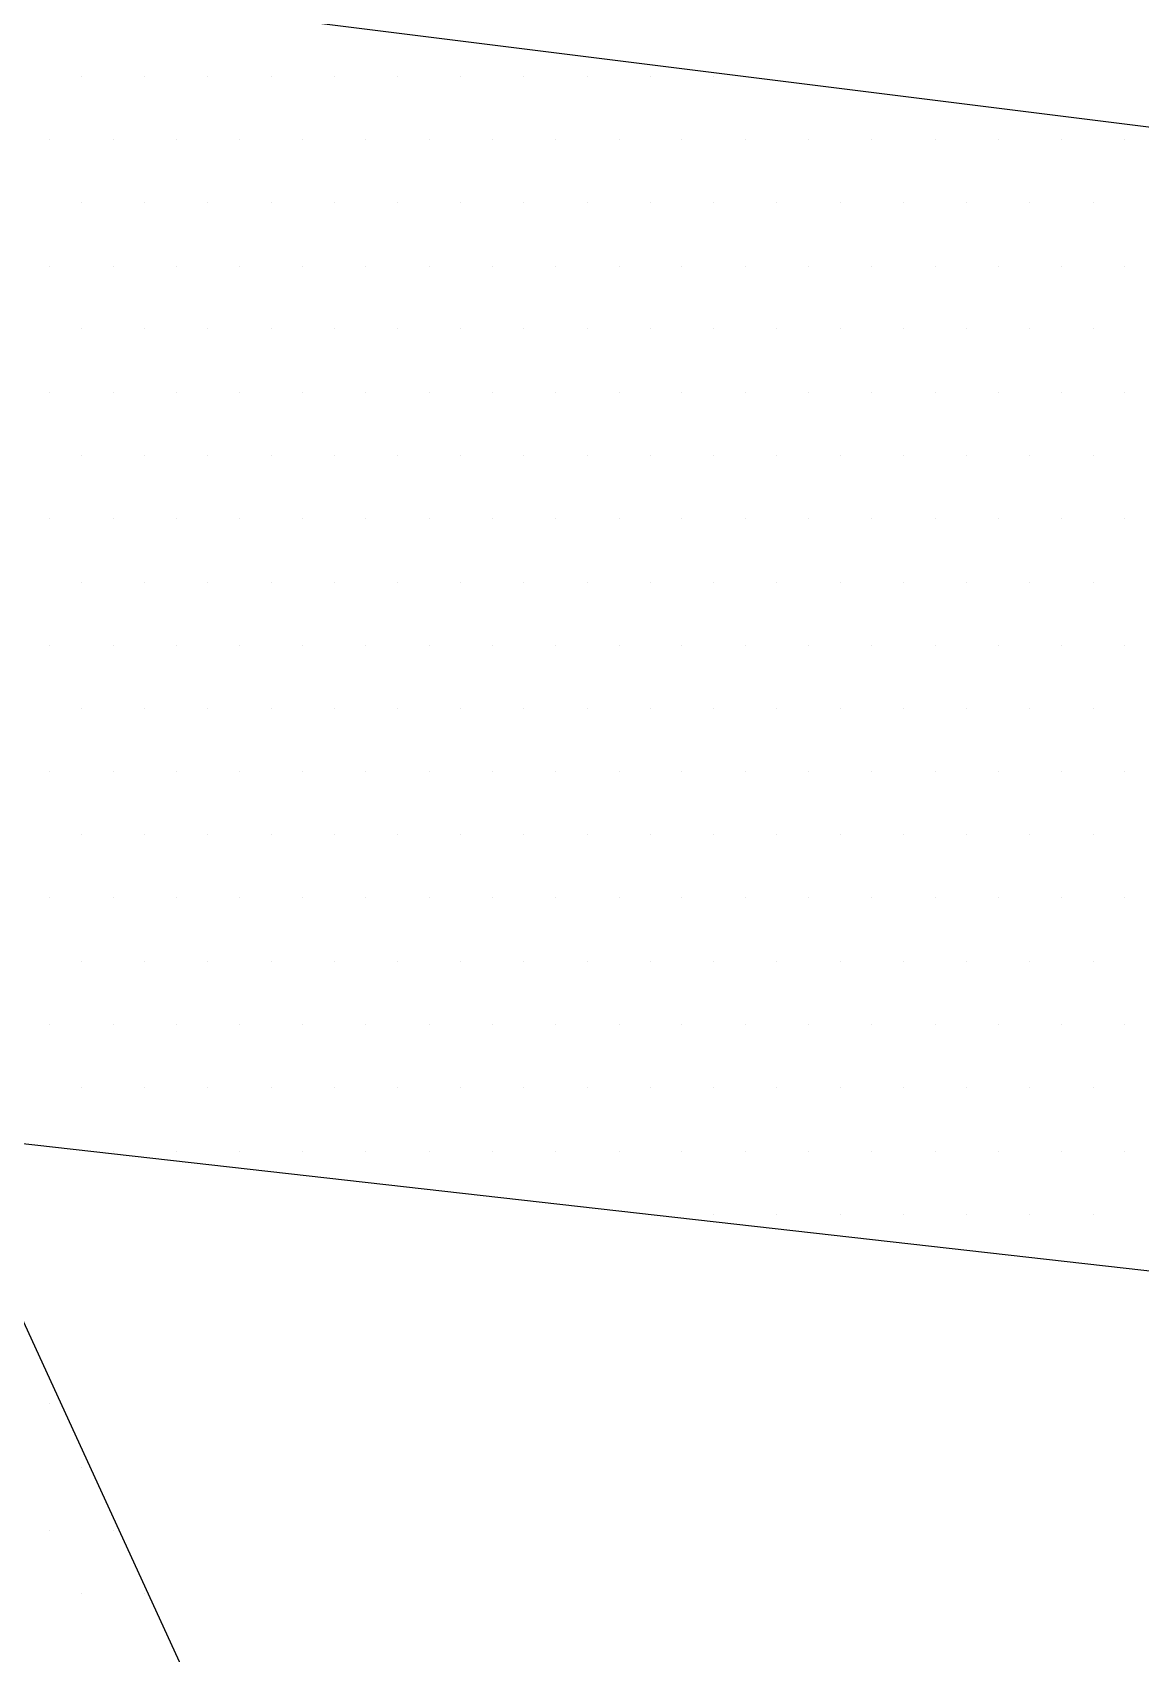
# Paper-space layout 'TOP_A1_00200_01-01-2017_MODELE' of a CAD drawing. Header units: millimetres. Extents: x -52 to 293, y -3 to 294.
# Drawn here: x 214.378 to 215.343, y 129.464 to 130.875 of the extents above; entities that cross this region are included whole.
import ezdxf

# ---------------------------------------------------------------- set-up
doc = ezdxf.new("R2010")
doc.units = ezdxf.units.MM
doc.header["$LTSCALE"] = 2
doc.linetypes.add('CACHEX2', pattern=[0.75, 0.5, -0.25])
for name, color, linetype in [('CALQUE_7', 4, 'Continuous'), ('CARTOUCHE', 7, 'Continuous'), ('rosace', 7, 'Continuous')]:
    doc.layers.add(name, color=color, linetype=linetype)

# ---------------------------------------------------------------- blocks, each defined once
blk = doc.blocks.new('A$C715108E3')
at = {"layer": 'CALQUE_7', "color": 131}
for p, q in [((3.6028, -12.4139), (3.6028, -12.4139)), ((3.6943, -12.4139), (3.6943, -12.4139)), ((3.7861, -12.4139), (3.7861, -12.4139)), ((3.878, -12.4139), (3.878, -12.4139)), ((3.9694, -12.4139), (3.9694, -12.4139)), ((4.0612, -12.4139), (4.0612, -12.4139)), ((4.1531, -12.4139), (4.1531, -12.4139)), ((4.2445, -12.4139), (4.2445, -12.4139)), ((4.3364, -12.4139), (4.3364, -12.4139)), ((4.4282, -12.4139), (4.4282, -12.4139)), ((4.5202, -12.4139), (4.5202, -12.4139)), ((3.5564, -12.5053), (3.5564, -12.5053)), ((3.6486, -12.5053), (3.6486, -12.5053)), ((3.7404, -12.5053), (3.7404, -12.5053)), ((3.8317, -12.5053), (3.8317, -12.5053)), ((3.9237, -12.5053), (3.9237, -12.5053)), ((4.0155, -12.5053), (4.0155, -12.5053)), ((4.107, -12.5053), (4.107, -12.5053)), ((4.1988, -12.5053), (4.1988, -12.5053)), ((4.2906, -12.5053), (4.2906, -12.5053)), ((4.3827, -12.5053), (4.3827, -12.5053)), ((4.4739, -12.5053), (4.4739, -12.5053)), ((4.5659, -12.5053), (4.5659, -12.5053)), ((4.658, -12.5053), (4.658, -12.5053)), ((4.7492, -12.5053), (4.7492, -12.5053)), ((4.8413, -12.5053), (4.8413, -12.5053)), ((4.9329, -12.5053), (4.9329, -12.5053)), ((5.0242, -12.5053), (5.0242, -12.5053)), ((5.1164, -12.5053), (5.1164, -12.5053)), ((3.6028, -12.5977), (3.6028, -12.5977)), ((3.6943, -12.5977), (3.6943, -12.5977)), ((3.7861, -12.5977), (3.7861, -12.5977)), ((3.878, -12.5977), (3.878, -12.5977)), ((3.9694, -12.5977), (3.9694, -12.5977)), ((4.0612, -12.5977), (4.0612, -12.5977)), ((4.1531, -12.5977), (4.1531, -12.5977)), ((4.2445, -12.5977), (4.2445, -12.5977)), ((4.3364, -12.5977), (4.3364, -12.5977)), ((4.4282, -12.5977), (4.4282, -12.5977)), ((4.5202, -12.5977), (4.5202, -12.5977)), ((4.6115, -12.5977), (4.6115, -12.5977)), ((4.7035, -12.5977), (4.7035, -12.5977)), ((4.7952, -12.5977), (4.7952, -12.5977)), ((4.8868, -12.5977), (4.8868, -12.5977)), ((4.9788, -12.5977), (4.9788, -12.5977)), ((5.0705, -12.5977), (5.0705, -12.5977)), ((3.5564, -12.6892), (3.5564, -12.6892)), ((3.6486, -12.6892), (3.6486, -12.6892)), ((3.7404, -12.6892), (3.7404, -12.6892)), ((3.8317, -12.6892), (3.8317, -12.6892)), ((3.9237, -12.6892), (3.9237, -12.6892)), ((4.0155, -12.6892), (4.0155, -12.6892)), ((4.107, -12.6892), (4.107, -12.6892)), ((4.1988, -12.6892), (4.1988, -12.6892)), ((4.2906, -12.6892), (4.2906, -12.6892)), ((4.3827, -12.6892), (4.3827, -12.6892)), ((4.4739, -12.6892), (4.4739, -12.6892)), ((4.5659, -12.6892), (4.5659, -12.6892)), ((4.658, -12.6892), (4.658, -12.6892)), ((4.7492, -12.6892), (4.7492, -12.6892)), ((4.8413, -12.6892), (4.8413, -12.6892)), ((4.9329, -12.6892), (4.9329, -12.6892)), ((5.0242, -12.6892), (5.0242, -12.6892)), ((5.1164, -12.6892), (5.1164, -12.6892)), ((3.6028, -12.7805), (3.6028, -12.7805)), ((3.6943, -12.7805), (3.6943, -12.7805)), ((3.7861, -12.7805), (3.7861, -12.7805)), ((3.878, -12.7805), (3.878, -12.7805)), ((3.9694, -12.7805), (3.9694, -12.7805)), ((4.0612, -12.7805), (4.0612, -12.7805)), ((4.1531, -12.7805), (4.1531, -12.7805)), ((4.2445, -12.7805), (4.2445, -12.7805)), ((4.3364, -12.7805), (4.3364, -12.7805)), ((4.4282, -12.7805), (4.4282, -12.7805)), ((4.5202, -12.7805), (4.5202, -12.7805)), ((4.6115, -12.7805), (4.6115, -12.7805)), ((4.7035, -12.7805), (4.7035, -12.7805)), ((4.7952, -12.7805), (4.7952, -12.7805)), ((4.8868, -12.7805), (4.8868, -12.7805)), ((4.9788, -12.7805), (4.9788, -12.7805)), ((5.0705, -12.7805), (5.0705, -12.7805)), ((3.5564, -12.8729), (3.5564, -12.8729)), ((3.6486, -12.8729), (3.6486, -12.8729)), ((3.7404, -12.8729), (3.7404, -12.8729)), ((3.8317, -12.8729), (3.8317, -12.8729)), ((3.9237, -12.8729), (3.9237, -12.8729)), ((4.0155, -12.8729), (4.0155, -12.8729)), ((4.107, -12.8729), (4.107, -12.8729)), ((4.1988, -12.8729), (4.1988, -12.8729)), ((4.2906, -12.8729), (4.2906, -12.8729)), ((4.3827, -12.8729), (4.3827, -12.8729)), ((4.4739, -12.8729), (4.4739, -12.8729)), ((4.5659, -12.8729), (4.5659, -12.8729)), ((4.658, -12.8729), (4.658, -12.8729)), ((4.7492, -12.8729), (4.7492, -12.8729)), ((4.8413, -12.8729), (4.8413, -12.8729)), ((4.9329, -12.8729), (4.9329, -12.8729)), ((5.0242, -12.8729), (5.0242, -12.8729)), ((5.1164, -12.8729), (5.1164, -12.8729)), ((3.6028, -12.9641), (3.6028, -12.9641)), ((3.6943, -12.9641), (3.6943, -12.9641)), ((3.7861, -12.9641), (3.7861, -12.9641)), ((3.878, -12.9641), (3.878, -12.9641)), ((3.9694, -12.9641), (3.9694, -12.9641)), ((4.0612, -12.9641), (4.0612, -12.9641)), ((4.1531, -12.9641), (4.1531, -12.9641)), ((4.2445, -12.9641), (4.2445, -12.9641)), ((4.3364, -12.9641), (4.3364, -12.9641)), ((4.4282, -12.9641), (4.4282, -12.9641)), ((4.5202, -12.9641), (4.5202, -12.9641)), ((4.6115, -12.9641), (4.6115, -12.9641)), ((4.7035, -12.9641), (4.7035, -12.9641)), ((4.7952, -12.9641), (4.7952, -12.9641)), ((4.8868, -12.9641), (4.8868, -12.9641)), ((4.9788, -12.9641), (4.9788, -12.9641)), ((5.0705, -12.9641), (5.0705, -12.9641)), ((3.5564, -13.0556), (3.5564, -13.0556)), ((3.6486, -13.0556), (3.6486, -13.0556)), ((3.7404, -13.0556), (3.7404, -13.0556)), ((3.8317, -13.0556), (3.8317, -13.0556)), ((3.9237, -13.0556), (3.9237, -13.0556)), ((4.0155, -13.0556), (4.0155, -13.0556)), ((4.107, -13.0556), (4.107, -13.0556)), ((4.1988, -13.0556), (4.1988, -13.0556)), ((4.2906, -13.0556), (4.2906, -13.0556)), ((4.3827, -13.0556), (4.3827, -13.0556)), ((4.4739, -13.0556), (4.4739, -13.0556)), ((4.5659, -13.0556), (4.5659, -13.0556)), ((4.658, -13.0556), (4.658, -13.0556)), ((4.7492, -13.0556), (4.7492, -13.0556)), ((4.8413, -13.0556), (4.8413, -13.0556)), ((4.9329, -13.0556), (4.9329, -13.0556)), ((5.0242, -13.0556), (5.0242, -13.0556)), ((5.1164, -13.0556), (5.1164, -13.0556)), ((3.6028, -13.148), (3.6028, -13.148)), ((3.6943, -13.148), (3.6943, -13.148)), ((3.7861, -13.148), (3.7861, -13.148)), ((3.878, -13.148), (3.878, -13.148)), ((3.9694, -13.148), (3.9694, -13.148)), ((4.0612, -13.148), (4.0612, -13.148)), ((4.1531, -13.148), (4.1531, -13.148)), ((4.2445, -13.148), (4.2445, -13.148)), ((4.3364, -13.148), (4.3364, -13.148)), ((4.4282, -13.148), (4.4282, -13.148)), ((4.5202, -13.148), (4.5202, -13.148)), ((4.6115, -13.148), (4.6115, -13.148)), ((4.7035, -13.148), (4.7035, -13.148)), ((4.7952, -13.148), (4.7952, -13.148)), ((4.8868, -13.148), (4.8868, -13.148)), ((4.9788, -13.148), (4.9788, -13.148)), ((5.0705, -13.148), (5.0705, -13.148)), ((3.5564, -13.2392), (3.5564, -13.2392)), ((3.6486, -13.2392), (3.6486, -13.2392)), ((3.7404, -13.2392), (3.7404, -13.2392)), ((3.8317, -13.2392), (3.8317, -13.2392)), ((3.9237, -13.2392), (3.9237, -13.2392)), ((4.0155, -13.2392), (4.0155, -13.2392)), ((4.107, -13.2392), (4.107, -13.2392)), ((4.1988, -13.2392), (4.1988, -13.2392)), ((4.2906, -13.2392), (4.2906, -13.2392)), ((4.3827, -13.2392), (4.3827, -13.2392)), ((4.4739, -13.2392), (4.4739, -13.2392)), ((4.5659, -13.2392), (4.5659, -13.2392)), ((4.658, -13.2392), (4.658, -13.2392)), ((4.7492, -13.2392), (4.7492, -13.2392)), ((4.8413, -13.2392), (4.8413, -13.2392)), ((4.9329, -13.2392), (4.9329, -13.2392)), ((5.0242, -13.2392), (5.0242, -13.2392)), ((5.1164, -13.2392), (5.1164, -13.2392)), ((3.6028, -13.3309), (3.6028, -13.3309)), ((3.6943, -13.3309), (3.6943, -13.3309)), ((3.7861, -13.3309), (3.7861, -13.3309)), ((3.878, -13.3309), (3.878, -13.3309)), ((3.9694, -13.3309), (3.9694, -13.3309)), ((4.0612, -13.3309), (4.0612, -13.3309)), ((4.1531, -13.3309), (4.1531, -13.3309)), ((4.2445, -13.3309), (4.2445, -13.3309)), ((4.3364, -13.3309), (4.3364, -13.3309)), ((4.4282, -13.3309), (4.4282, -13.3309)), ((4.5202, -13.3309), (4.5202, -13.3309)), ((4.6115, -13.3309), (4.6115, -13.3309)), ((4.7035, -13.3309), (4.7035, -13.3309)), ((4.7952, -13.3309), (4.7952, -13.3309)), ((4.8868, -13.3309), (4.8868, -13.3309)), ((4.9788, -13.3309), (4.9788, -13.3309)), ((5.0705, -13.3309), (5.0705, -13.3309)), ((3.5564, -13.4233), (3.5564, -13.4233)), ((3.6486, -13.4233), (3.6486, -13.4233)), ((3.7404, -13.4233), (3.7404, -13.4233)), ((3.8317, -13.4233), (3.8317, -13.4233)), ((3.9237, -13.4233), (3.9237, -13.4233)), ((4.0155, -13.4233), (4.0155, -13.4233)), ((4.107, -13.4233), (4.107, -13.4233)), ((4.1988, -13.4233), (4.1988, -13.4233)), ((4.2906, -13.4233), (4.2906, -13.4233)), ((4.3827, -13.4233), (4.3827, -13.4233)), ((4.4739, -13.4233), (4.4739, -13.4233)), ((4.5659, -13.4233), (4.5659, -13.4233)), ((4.658, -13.4233), (4.658, -13.4233)), ((4.7492, -13.4233), (4.7492, -13.4233)), ((4.8413, -13.4233), (4.8413, -13.4233)), ((4.9329, -13.4233), (4.9329, -13.4233)), ((5.0242, -13.4233), (5.0242, -13.4233)), ((5.1164, -13.4233), (5.1164, -13.4233)), ((3.6028, -13.5146), (3.6028, -13.5146)), ((3.6943, -13.5146), (3.6943, -13.5146)), ((3.7861, -13.5146), (3.7861, -13.5146)), ((3.878, -13.5146), (3.878, -13.5146)), ((3.9694, -13.5146), (3.9694, -13.5146)), ((4.0612, -13.5146), (4.0612, -13.5146)), ((4.1531, -13.5146), (4.1531, -13.5146)), ((4.2445, -13.5146), (4.2445, -13.5146)), ((4.3364, -13.5146), (4.3364, -13.5146)), ((4.4282, -13.5146), (4.4282, -13.5146)), ((4.5202, -13.5146), (4.5202, -13.5146)), ((4.6115, -13.5146), (4.6115, -13.5146)), ((4.7035, -13.5146), (4.7035, -13.5146)), ((4.7952, -13.5146), (4.7952, -13.5146)), ((4.8868, -13.5146), (4.8868, -13.5146)), ((4.9788, -13.5146), (4.9788, -13.5146)), ((5.0705, -13.5146), (5.0705, -13.5146)), ((3.5564, -13.6058), (3.5564, -13.6058)), ((3.6486, -13.6058), (3.6486, -13.6058)), ((3.7404, -13.6058), (3.7404, -13.6058)), ((3.8317, -13.6058), (3.8317, -13.6058)), ((3.9237, -13.6058), (3.9237, -13.6058)), ((4.0155, -13.6058), (4.0155, -13.6058)), ((4.107, -13.6058), (4.107, -13.6058)), ((4.1988, -13.6058), (4.1988, -13.6058)), ((4.2906, -13.6058), (4.2906, -13.6058)), ((4.3827, -13.6058), (4.3827, -13.6058)), ((4.4739, -13.6058), (4.4739, -13.6058)), ((4.5659, -13.6058), (4.5659, -13.6058)), ((4.658, -13.6058), (4.658, -13.6058)), ((4.7492, -13.6058), (4.7492, -13.6058)), ((4.8413, -13.6058), (4.8413, -13.6058)), ((4.9329, -13.6058), (4.9329, -13.6058)), ((5.0242, -13.6058), (5.0242, -13.6058)), ((5.1164, -13.6058), (5.1164, -13.6058)), ((3.6028, -13.6984), (3.6028, -13.6984)), ((3.6943, -13.6984), (3.6943, -13.6984)), ((3.7861, -13.6984), (3.7861, -13.6984)), ((3.878, -13.6984), (3.878, -13.6984)), ((3.9694, -13.6984), (3.9694, -13.6984)), ((4.0612, -13.6984), (4.0612, -13.6984)), ((4.1531, -13.6984), (4.1531, -13.6984)), ((4.2445, -13.6984), (4.2445, -13.6984)), ((4.3364, -13.6984), (4.3364, -13.6984)), ((4.4282, -13.6984), (4.4282, -13.6984)), ((4.5202, -13.6984), (4.5202, -13.6984)), ((4.6115, -13.6984), (4.6115, -13.6984)), ((4.7035, -13.6984), (4.7035, -13.6984)), ((4.7952, -13.6984), (4.7952, -13.6984)), ((4.8868, -13.6984), (4.8868, -13.6984)), ((4.9788, -13.6984), (4.9788, -13.6984)), ((5.0705, -13.6984), (5.0705, -13.6984)), ((3.5564, -13.7897), (3.5564, -13.7897)), ((3.6486, -13.7897), (3.6486, -13.7897)), ((3.7404, -13.7897), (3.7404, -13.7897)), ((3.8317, -13.7897), (3.8317, -13.7897)), ((3.9237, -13.7897), (3.9237, -13.7897)), ((4.0155, -13.7897), (4.0155, -13.7897)), ((4.107, -13.7897), (4.107, -13.7897)), ((4.1988, -13.7897), (4.1988, -13.7897)), ((4.2906, -13.7897), (4.2906, -13.7897)), ((4.3827, -13.7897), (4.3827, -13.7897)), ((4.4739, -13.7897), (4.4739, -13.7897)), ((4.5659, -13.7897), (4.5659, -13.7897)), ((4.658, -13.7897), (4.658, -13.7897)), ((4.7492, -13.7897), (4.7492, -13.7897)), ((4.8413, -13.7897), (4.8413, -13.7897)), ((4.9329, -13.7897), (4.9329, -13.7897)), ((5.0242, -13.7897), (5.0242, -13.7897)), ((5.1164, -13.7897), (5.1164, -13.7897)), ((3.6028, -13.8809), (3.6028, -13.8809)), ((3.6943, -13.8809), (3.6943, -13.8809)), ((3.7861, -13.8809), (3.7861, -13.8809)), ((3.878, -13.8809), (3.878, -13.8809)), ((3.9694, -13.8809), (3.9694, -13.8809)), ((4.0612, -13.8809), (4.0612, -13.8809)), ((4.1531, -13.8809), (4.1531, -13.8809)), ((4.2445, -13.8809), (4.2445, -13.8809)), ((4.3364, -13.8809), (4.3364, -13.8809)), ((4.4282, -13.8809), (4.4282, -13.8809)), ((4.5202, -13.8809), (4.5202, -13.8809)), ((4.6115, -13.8809), (4.6115, -13.8809)), ((4.7035, -13.8809), (4.7035, -13.8809)), ((4.7952, -13.8809), (4.7952, -13.8809)), ((4.8868, -13.8809), (4.8868, -13.8809)), ((4.9788, -13.8809), (4.9788, -13.8809)), ((5.0705, -13.8809), (5.0705, -13.8809)), ((3.6103, -13.9735), (3.6103, -13.9735)), ((3.6486, -13.9735), (3.6486, -13.9735)), ((3.7404, -13.9735), (3.7404, -13.9735)), ((3.8317, -13.9735), (3.8317, -13.9735)), ((3.9237, -13.9735), (3.9237, -13.9735)), ((4.0155, -13.9735), (4.0155, -13.9735)), ((4.107, -13.9735), (4.107, -13.9735)), ((4.1988, -13.9735), (4.1988, -13.9735)), ((4.2906, -13.9735), (4.2906, -13.9735)), ((4.3827, -13.9735), (4.3827, -13.9735)), ((4.4739, -13.9735), (4.4739, -13.9735)), ((4.5659, -13.9735), (4.5659, -13.9735)), ((4.658, -13.9735), (4.658, -13.9735)), ((4.7492, -13.9735), (4.7492, -13.9735)), ((4.8413, -13.9735), (4.8413, -13.9735)), ((4.9329, -13.9735), (4.9329, -13.9735)), ((5.0242, -13.9735), (5.0242, -13.9735)), ((5.1164, -13.9735), (5.1164, -13.9735)), ((4.4224, -14.065), (4.4224, -14.065)), ((4.4282, -14.065), (4.4282, -14.065)), ((4.5202, -14.065), (4.5202, -14.065)), ((4.6115, -14.065), (4.6115, -14.065)), ((4.7035, -14.065), (4.7035, -14.065)), ((4.7952, -14.065), (4.7952, -14.065)), ((4.8868, -14.065), (4.8868, -14.065)), ((4.9788, -14.065), (4.9788, -14.065)), ((5.0705, -14.065), (5.0705, -14.065)), ((3.5564, -14.3401), (3.5564, -14.3401)), ((3.6028, -14.4325), (3.6028, -14.4325)), ((3.5564, -14.5238), (3.5564, -14.5238)), ((3.6486, -14.5238), (3.6486, -14.5238)), ((3.6028, -14.6152), (3.6028, -14.6152)), ((3.6943, -14.6152), (3.6943, -14.6152))]:
    blk.add_line(p, q, dxfattribs=at)
blk.add_lwpolyline([(0.2166, -18.8242), (-0.4061, -17.3082), (1.2857, -17.5115), (0.9202, -16.4826), (-0.461, -13.5406), (1.4536, -13.7453), (4.032, -19.4344), (5.206, -17.903), (3.3935, -13.9486), (6.3293, -14.2803), (6.4311, -12.6478), (3.5725, -12.29), (6.1505, -8.6671), (5.6155, -6.8715), (1.6586, -12.1279), (-1.9407, -12.0256)], dxfattribs=at)
blk = doc.blocks.new('A$C581E6685')
at = {"layer": 'rosace', "color": 32, "linetype": 'CACHEX2', "ltscale": 1.5}
blk.add_ellipse((-38.0538, 23.8138), major_axis=(-19.0311, -3.534), ratio=0.590567, dxfattribs=at)
at = {"layer": 'rosace', "color": 32}
blk.add_ellipse((-37.6144, 23.8499), major_axis=(-13.5768, -4.2839), ratio=0.791971, dxfattribs=at)
at = {"layer": 'CARTOUCHE'}
blk.add_blockref('A$C715108E3', (-31.6739, 36.3189), dxfattribs=at)

psp = doc.layouts.new('TOP_A1_00200_01-01-2017_MODELE')

# ---------------------------------------------------------------- linework, layer by layer
at = {"layer": 'CARTOUCHE'}
psp.add_rational_spline([(193.9931, 140.7359), (193.9931, 129.8447), (193.9931, 118.9535), (193.9931, 115.1135), (197.8331, 115.1135), (243.3724, 115.1135), (288.9116, 115.1135), (292.7516, 115.1135), (292.7516, 118.9535), (292.7516, 129.8447), (292.7516, 140.7359), (292.7516, 144.5759), (288.9116, 144.5759), (243.3724, 144.5759), (197.8331, 144.5759), (193.9931, 144.5759), (193.9931, 140.7359)], [1, 1, 1, 0.707106781187, 1, 1, 1, 0.707106781187, 1, 1, 1, 0.707106781187, 1, 1, 1, 0.707106781187, 1], degree=2, knots=[0, 0, 0, 1, 1, 2.570796, 2.570796, 3.570796, 3.570796, 5.141593, 5.141593, 6.141593, 6.141593, 7.712389, 7.712389, 8.712389, 8.712389, 10.283185, 10.283185, 10.283185], dxfattribs=at)

# ---------------------------------------------------------------- block references
at = {"layer": 'CARTOUCHE', "xscale": 0.6, "yscale": 0.6, "zscale": 0.6}
psp.add_blockref('A$C581E6685', (231.2638, 116.4941), dxfattribs=at)

doc.saveas('drawing.dxf')
